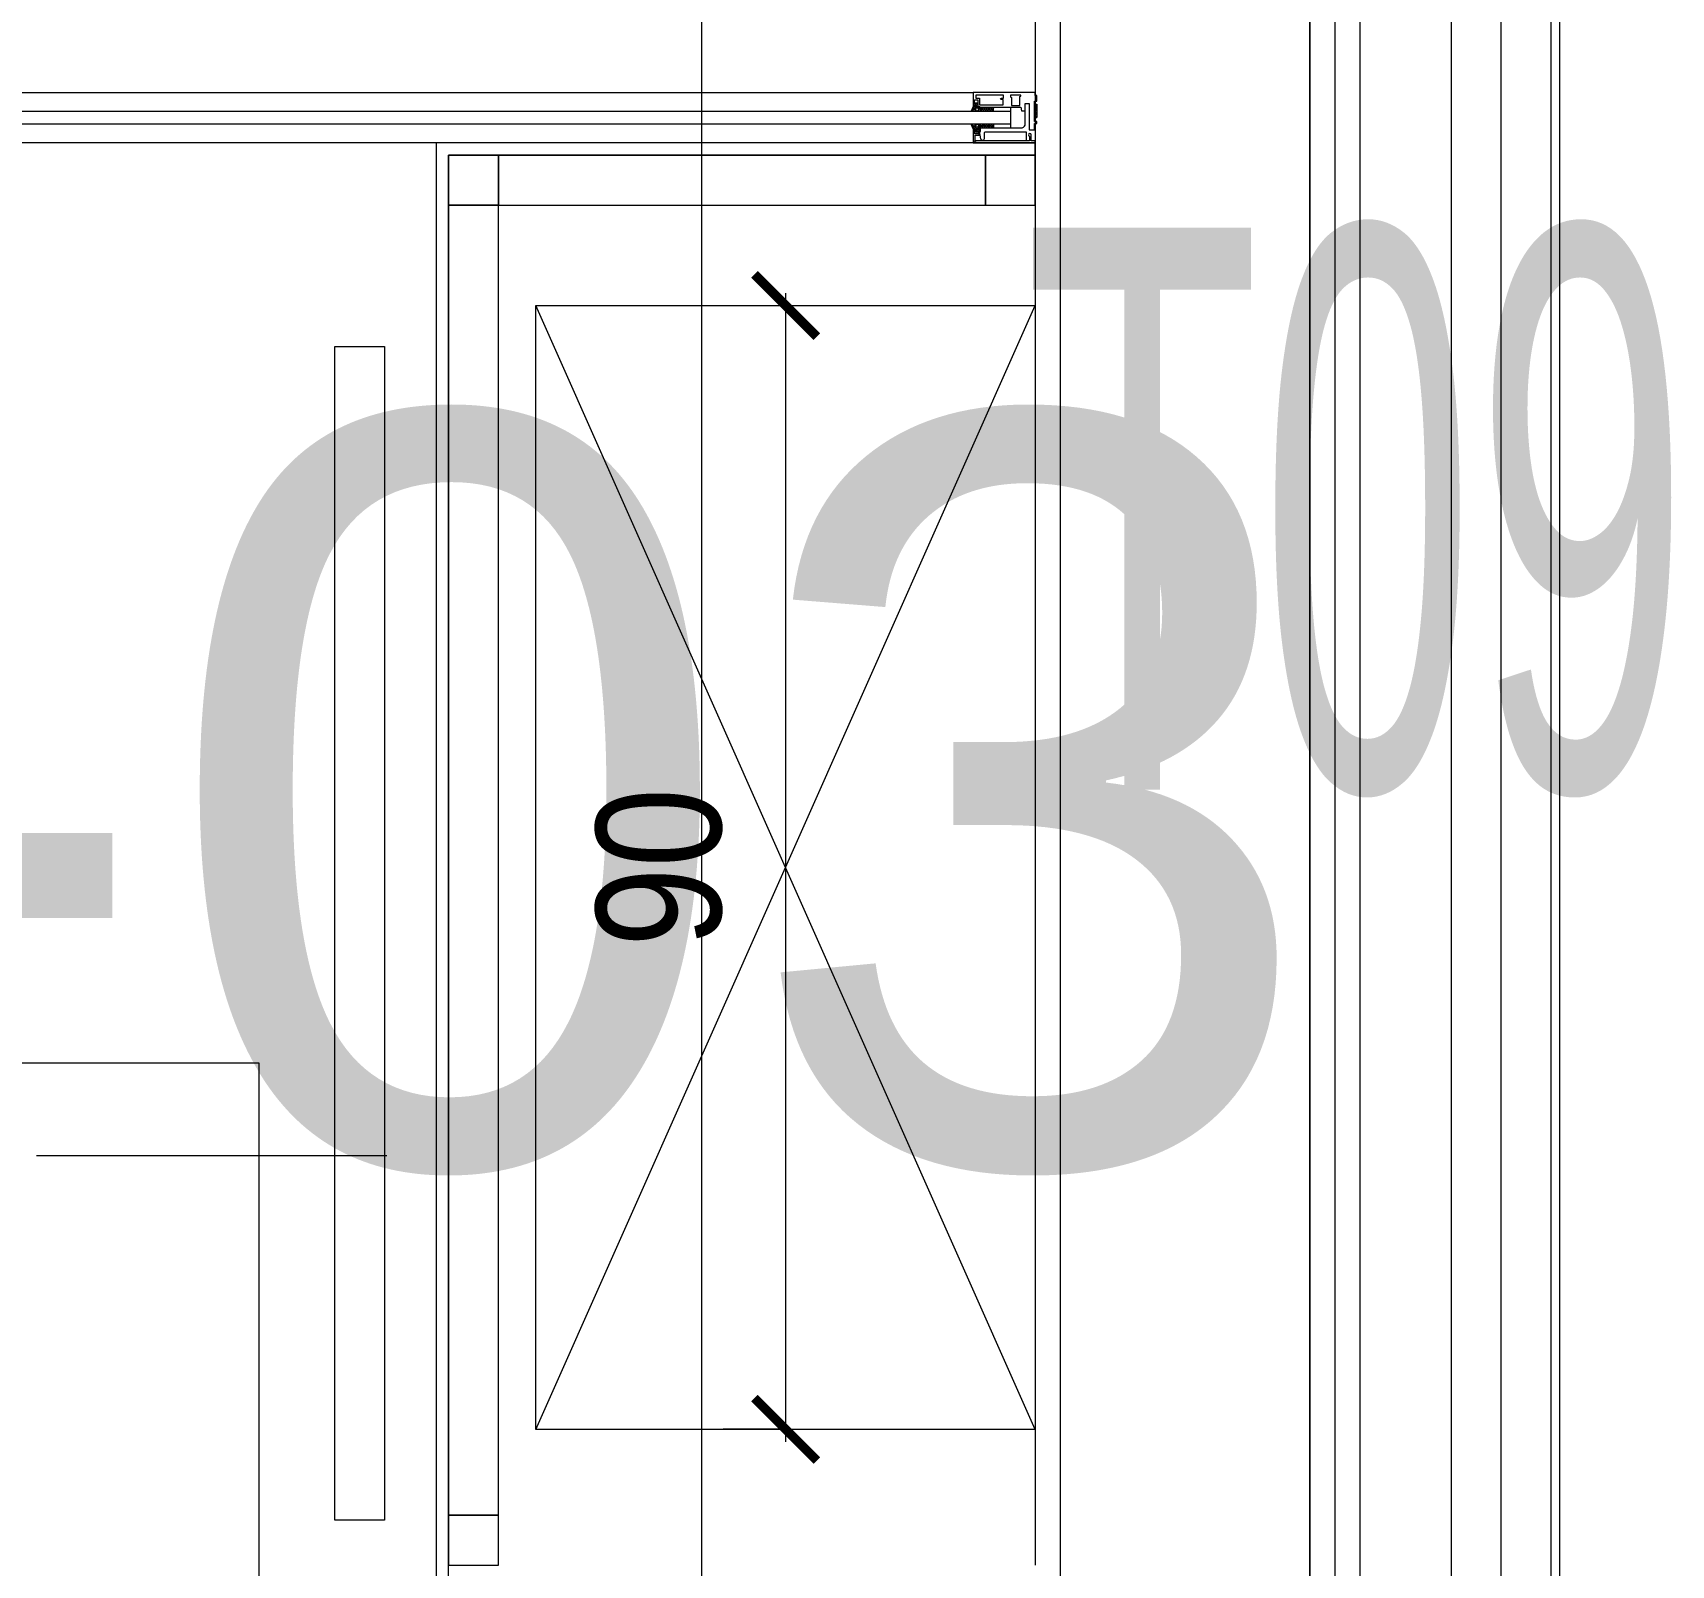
# Model space of a CAD drawing. Extents: x -9059 to 11889, y 0 to 6614.
# Drawn here: x 3822.2 to 3953.5, y 2978.7 to 3101.5 of the extents above; entities that cross this region are included whole.
import ezdxf
from ezdxf.enums import TextEntityAlignment as Align

# ---------------------------------------------------------------- set-up
doc = ezdxf.new("R2010")
doc.units = 0
doc.header["$LTSCALE"] = 10
doc.header["$MEASUREMENT"] = 0
doc.layers.get('0').update_dxf_attribs({"color": 9, "lineweight": 9})
for name, color, linetype, lineweight in [('00', 9, 'Continuous', 9), ('05', 9, 'Continuous', 9), ('06D', 9, 'Continuous', 9), ('10', 9, 'Continuous', 9), ('11', 9, 'Continuous', 9), ('14', 9, 'Continuous', 9), ('15', 9, 'Continuous', 9), ('21_mahal200', 9, 'Continuous', 9), ('21_mahal200 @ 20', 9, 'Continuous', 9), ('33', 9, 'BATTING', 9), ('40A', 9, 'Continuous', 9)]:
    doc.layers.add(name, color=color, linetype=linetype, lineweight=lineweight)
doc.styles.add('Arial', font='arial.ttf', dxfattribs={"height": 2.5})
doc.styles.add('MuuM_TEXT-STANDART', font='ARIALN.TTF')
doc.linetypes.add('BATTING', pattern='A,0.0001,-0.1,[134,ltypeshp.shx,S=0.1,R=0,X=-0.1,Y=0],-0.2,[134,ltypeshp.shx,S=0.1,R=180,X=0.1,Y=0],-0.1', length=0.4001)
doc.dimstyles.new('MuuM_DIM50', dxfattribs={"dimscale": 5, "dimtxt": 2, "dimasz": 1, "dimexe": 1, "dimexo": 1, "dimgap": 1, "dimtad": 1, "dimdec": 1, "dimrnd": 1, "dimdsep": 46, "dimtxsty": 'MuuM_TEXT-STANDART', "dimblk": 'ARCHTICK', "dimcen": 0, "dimdle": 0.2, "dimclrd": 256, "dimclre": 256, "dimclrt": 256, "dimadec": 0, "dimazin": 0, "dimtfac": 5, "dimtdec": 1, "dimtix": 1, "dimtmove": 2, "dimatfit": 3, "dimldrblk": 'DOT', "dimfxl": 5, "dimfxlon": 1, "dimtolj": 1, "dimlwd": -1, "dimlwe": -1, "dimarcsym": 0})
pattern_1 = [(225, (-605.24723, -4790.04012), (-0.0883883476, 0.0883883476), []), (135, (-605.24723, -4790.04012), (0.0883883476, 0.0883883476), [])]

# ---------------------------------------------------------------- blocks, each defined once
blk = doc.blocks.new('0a_roomno2')
blk.add_lwpolyline([(30, -16), (0, -16), (0, 0), (30, 0)], close=True)
for points in [[(0, 0), (30, 0)], [(18, -5), (18, -16)]]:
    blk.add_lwpolyline(points)
at = {"layer": '40A'}
blk.add_lwpolyline([(0, 0), (30, 0)], dxfattribs=at)
at = {"style": 'Arial'}
blk.add_attdef('ODANO', (0, 1.505), '', height=3, dxfattribs=at)
blk.add_attdef('MEKANADI', text='', height=3, dxfattribs=at).set_placement((0.525, -4.75), align=Align.BOTTOM_LEFT)
at = {"style": 'MuuM_TEXT-STANDART', "width": 0.6}
for tag, p in [('YER01', (15, -7)), ('TAVAN01', (20.625, -7)), ('DUVAR01', (26.25, -7)), ('YER02', (15, -10.375)), ('TAVAN02', (20.625, -10.375)), ('DUVAR02', (26.25, -10.375)), ('YER03', (15, -13.75)), ('TAVAN03', (20.625, -13.75)), ('DUVAR03', (26.25, -13.75))]:
    blk.add_attdef(tag, text='', height=2.25, dxfattribs=at).set_placement(p, align=Align.MIDDLE_CENTER)
at = {"style": 'MuuM_TEXT-STANDART'}
blk.add_attdef('M2', text='', height=2.25, dxfattribs=at).set_placement((1.3231, -7.8046), align=Align.MIDDLE_LEFT)
at = {"style": 'MuuM_TEXT-STANDART', "width": 0.6}
blk.add_attdef('TEMIZTAVANYUKSEKLIGI', text='', height=2.25, dxfattribs=at).set_placement((2.7, -13.1619), align=Align.MIDDLE_LEFT)
blk = doc.blocks.new('*U876')
at = {"layer": '21_mahal200 @ 20', "xscale": 20, "yscale": 20, "zscale": 20}
blk.add_blockref('0a_roomno2', (3240.33, 3018.97), dxfattribs=at)
blk = doc.blocks.new('*U888')
at = {"layer": '21_mahal200 @ 20'}
ref = blk.add_blockref('0a_roomno2', (3515.8, 3265.85), dxfattribs=dict(at, xscale=20, yscale=20, zscale=20))
ref.add_attrib('TAVAN02', 'T09', dxfattribs={"layer": '0', "height": 45, "style": 'MuuM_TEXT-STANDART', "width": 0.6}).set_placement((3928.3, 3063.35), align=Align.MIDDLE_CENTER)
blk = doc.blocks.new('*U889')
at = {"layer": '21_mahal200 @ 20'}
ref = blk.add_blockref('0a_roomno2', (3473.81, 2975.69), dxfattribs=dict(at, xscale=20, yscale=20, zscale=20))
ref.add_attrib('ODANO', ' PRS-ZK-03', (3473.81, 3010.79), dxfattribs={"layer": '0', "height": 60, "style": 'Arial'})
blk = doc.blocks.new('VERRENN')
at = {"layer": '05'}
blk.add_lwpolyline([(4157.1, 3002.82), (4117.1, 3002.82), (4117.1, 3092.82), (4157.1, 3092.82)], close=True, dxfattribs=at)
for points in [[(4157.1, 3002.82), (4117.1, 3092.82)], [(4117.1, 3002.82), (4157.1, 3092.82)]]:
    blk.add_lwpolyline(points, dxfattribs=at)
blk = doc.blocks.new('_ArchTick')
at = {"color": 0, "linetype": 'ByBlock', "const_width": 0.15}
blk.add_lwpolyline([(-0.5, -0.5), (0.5, 0.5)], dxfattribs=at)
blk = doc.blocks.new('*D635')
at = {"transparency": 16777216}
for p, q in [((3882.54, 3080.61), (3882.54, 2988.61)), ((3882.54, 3079.61), (3887.54, 3079.61)), ((3882.54, 2989.61), (3877.54, 2989.61))]:
    blk.add_line(p, q, dxfattribs=at)
at = {"transparency": 16777216, "xscale": 5, "yscale": 5, "zscale": 5}
for p, rotation in [((3882.54, 3079.61), 90), ((3882.54, 2989.61), 270)]:
    blk.add_blockref('_ArchTick', p, dxfattribs=dict(at, rotation=rotation))
at = {"transparency": 16777216, "insert": (3872.43, 3034.61), "char_height": 10, "attachment_point": 5, "rotation": 90, "style": 'MuuM_TEXT-STANDART'}
blk.add_mtext('\\A1;90', dxfattribs=at)
blk = doc.blocks.new('_Dot')
at = {"color": 0, "linetype": 'ByBlock', "lineweight": -2}
blk.add_line((-0.5, 0), (-1, 0), dxfattribs=at)
at = {"color": 0, "linetype": 'ByBlock', "const_width": 0.5}
blk.add_lwpolyline([(-0.25, 0, 1), (0.25, 0, 1)], format="xyb", close=True, dxfattribs=at)
blk = doc.blocks.new('DOT')
at = {"color": 0, "linetype": 'ByBlock'}
blk.add_line((-0.5, 0), (-1, 0), dxfattribs=at)
at = {"color": 0, "linetype": 'ByBlock', "const_width": 0.5}
blk.add_lwpolyline([(-0.25, 0, 1), (0.25, 0, 1)], format="xyb", close=True, dxfattribs=at)

msp = doc.modelspace()

# ---------------------------------------------------------------- hatches: boundary and pattern name
at = {"layer": '10'}
h = msp.add_hatch(dxfattribs=at)
h.set_pattern_fill('NET', color=256, angle=315, style=0)
h.set_pattern_definition(pattern_1)
h.paths.add_polyline_path([(3898.02, 3095.54), (3897.97, 3095.54), (3897.93, 3095.64), (3897.93, 3095.69), (3897.95, 3095.69), (3897.95, 3095.82), (3897.66, 3095.82), (3897.66, 3095.69), (3897.7, 3095.69), (3897.65, 3095.54), (3897.57, 3095.55), (3897.4, 3095.18), (3897.5, 3095.18), (3897.5, 3095.22), (3897.67, 3095.41, 0.2599), (3897.74, 3095.18), (3897.99, 3095.18, 0.382682)])
h.paths.add_polyline_path([(3897.78, 3095.42), (3897.97, 3095.42, -2.16717)], flags=16)
h = msp.add_hatch(dxfattribs=at)
h.set_pattern_fill('NET', color=256, angle=315, style=0)
h.set_pattern_definition([(225, (-608.97442, -4798.25925), (-0.0883883476, 0.0883883476), []), (135, (-608.97442, -4798.25925), (0.0883883476, 0.0883883476), [])])
h.paths.add_polyline_path([(3899.2, 3095.49), (3899.2, 3095.18), (3898.16, 3095.18), (3898.16, 3095.49)])
h = msp.add_hatch(dxfattribs=at)
h.set_pattern_fill('NET', color=256, angle=315, style=0)
h.set_pattern_definition([(225, (-630.02682, -4795.8032), (-0.0883883476, 0.0883883476), []), (135, (-630.02682, -4795.8032), (0.0883883476, 0.0883883476), [])])
h.paths.add_polyline_path([(3902.65, 3095.74), (3902.65, 3094.67), (3902.47, 3094.67), (3902.47, 3095.74)])
h = msp.add_hatch(dxfattribs=at)
h.set_pattern_fill('NET', color=256, angle=315, style=0)
h.set_pattern_definition(pattern_1)
h.paths.add_polyline_path([(3898.02, 3093.77), (3897.97, 3093.77), (3897.93, 3093.67), (3897.93, 3093.62), (3897.95, 3093.62), (3897.95, 3093.49), (3897.66, 3093.49), (3897.66, 3093.62), (3897.7, 3093.62), (3897.65, 3093.77), (3897.57, 3093.76), (3897.4, 3094.14), (3897.5, 3094.14), (3897.5, 3094.09), (3897.67, 3093.9, -0.2599), (3897.74, 3094.14), (3897.99, 3094.14, -0.382682)])
h.paths.add_polyline_path([(3897.78, 3093.9), (3897.97, 3093.9, 2.16717)], flags=16)
h = msp.add_hatch(dxfattribs=at)
h.set_pattern_fill('NET', color=256, angle=315, style=0)
h.set_pattern_definition([(225, (-608.97442, -4791.7501), (-0.0883883476, 0.0883883476), []), (135, (-608.97442, -4791.7501), (0.0883883476, 0.0883883476), [])])
h.paths.add_polyline_path([(3899.2, 3094.14), (3899.2, 3093.84), (3898.16, 3093.84), (3898.16, 3094.14)])

# ---------------------------------------------------------------- linework, layer by layer
msp.add_lwpolyline([(3822.54, 3011.54), (3850.6, 3011.54)])
at = {"layer": '00'}
msp.add_lwpolyline([(3924.54, 2976.73), (3924.54, 2976.73), (3924.54, 3160.73), (3904.54, 3160.73), (3904.54, 2976.73), (3904.54, 2976.73)], dxfattribs=at)
at = {"layer": '05', "color": 1}
msp.add_lwpolyline([(3846.42, 2982.33), (3846.42, 3076.33), (3850.42, 3076.33), (3850.42, 2982.33), (3846.42, 2982.33)], dxfattribs=at)
at = {"layer": '06D'}
for p, q in [((3897.57, 3096.65), (3408.54, 3096.65)), ((3897.57, 3092.65), (3408.54, 3092.65))]:
    msp.add_line(p, q, dxfattribs=at)
for points in [[(3928.54, 3160.73), (3928.54, 2916.73)], [(3924.54, 3158.94), (3924.54, 2916.73)], [(3935.84, 3156.33), (3935.84, 2916.73)], [(3939.84, 3156.33), (3939.84, 2916.73)]]:
    msp.add_lwpolyline(points, dxfattribs=at)
at = {"layer": '10'}
for points in [[(3943.84, 3155.73), (3943.84, 2921.73)], [(3944.54, 3155.73), (3944.54, 2921.73)], [(3899.82, 3096.22), (3899.98, 3096.22), (3899.98, 3096.46), (3897.77, 3096.46), (3897.77, 3096.23), (3898.07, 3096.23), (3898.07, 3095.69), (3899.97, 3095.69)], [(3897.56, 3095.54), (3897.4, 3095.18)], [(3897.67, 3095.41), (3897.5, 3095.22), (3897.5, 3095.18)], [(3897.93, 3095.82), (3897.66, 3095.82)], [(3898.16, 3095.49), (3898.16, 3095.49), (3898.16, 3095.16)], [(3899.2, 3095.16), (3899.2, 3095.49)], [(3900.56, 3095.49), (3900.56, 3093.84)], [(3902.47, 3095.74), (3902.65, 3095.74), (3902.65, 3094.67)], [(3897.57, 3093.76), (3897.4, 3094.14)], [(3897.67, 3093.9), (3897.5, 3094.09), (3897.5, 3094.14)], [(3897.72, 3092.81), (3897.72, 3093.25), (3898.04, 3093.25), (3898.04, 3093.55), (3898.12, 3093.55), (3898.02, 3093.77), (3897.97, 3093.77), (3897.93, 3093.66), (3897.93, 3093.61), (3897.95, 3093.61), (3897.95, 3093.36), (3897.66, 3093.36), (3897.66, 3093.61), (3897.7, 3093.61), (3897.65, 3093.76), (3897.57, 3093.76), (3897.57, 3092.65), (3902.54, 3092.65)], [(3897.95, 3093.49), (3897.66, 3093.49)], [(3898.12, 3093.55), (3898.16, 3093.55), (3898.16, 3094.16)], [(3899.2, 3094.16), (3899.2, 3093.84)], [(3902.47, 3094.67), (3902.65, 3094.67)]]:
    msp.add_lwpolyline(points, dxfattribs=at)
for points in [[(3902.47, 3093.68), (3902.47, 3094.2), (3902.65, 3094.2), (3902.65, 3094.34), (3902.47, 3094.34), (3902.47, 3095.99), (3902.65, 3095.99), (3902.65, 3096.42), (3902.52, 3096.42), (3902.52, 3096.66), (3897.56, 3096.66), (3897.56, 3095.54), (3897.66, 3095.54), (3897.71, 3095.72), (3897.66, 3095.72), (3897.66, 3096.09), (3897.93, 3096.09), (3897.93, 3095.54), (3898.09, 3095.54), (3898.12, 3095.49), (3901.37, 3095.49), (3901.44, 3095.2), (3901.74, 3095.2), (3901.74, 3095.8), (3902.06, 3095.8), (3902.06, 3093.68)], [(3900.62, 3095.64), (3901.3, 3095.64), (3901.3, 3096.34), (3901.37, 3096.38), (3901.37, 3096.46), (3900.56, 3096.46), (3900.56, 3096.32), (3900.62, 3096.26)], [(3855.54, 3091.65), (3855.54, 3087.65), (3859.54, 3087.65), (3859.54, 3091.65)], [(3859.54, 3087.65), (3898.54, 3087.65), (3898.54, 3091.65), (3859.54, 3091.65)], [(3898.54, 3091.65), (3898.54, 3087.65), (3902.54, 3087.65), (3902.54, 3091.65)], [(3859.54, 3087.65), (3855.54, 3087.65), (3855.54, 2982.73), (3859.54, 2982.73)], [(3855.54, 2982.73), (3855.54, 2978.73), (3859.54, 2978.73), (3859.54, 2982.73)]]:
    msp.add_lwpolyline(points, close=True, dxfattribs=at)
for points in [[(3899.97, 3095.69), (3899.97, 3096.1), (3899.82, 3096.1, -1), (3899.82, 3096.22, 1)], [(3897.97, 3095.42), (3897.78, 3095.42, 1)], [(3898.16, 3093.84), (3901.41, 3093.84, 0.414214), (3901.74, 3094.17), (3901.74, 3095.2)], [(3897.97, 3093.9), (3897.78, 3093.9, -1)], [(3898.04, 3093.55), (3898.16, 3092.97, 0.833203), (3898.47, 3092.98, 0.447088)], [(3898.47, 3092.98), (3898.47, 3093.43, -0.414214), (3898.57, 3093.53), (3901.82, 3093.53), (3901.82, 3092.8)], [(3902.07, 3093.16), (3902.07, 3092.8), (3897.76, 3092.8), (3897.76, 3092.77, -0.561743), (3897.68, 3092.76, -0.595966), (3897.72, 3092.81, 2.204878)], [(3902.54, 3092.66), (3902.54, 3092.8), (3902.2, 3092.8), (3902.2, 3093.28, 1), (3901.99, 3093.28)], [(3901.99, 3093.28, 0.305404), (3902.07, 3093.16, 5.773092)]]:
    msp.add_lwpolyline(points, format="xyb", dxfattribs=at)
for centre, radius, start, end in [((3897.92, 3095.36), 0.253, 168.6676, 234.1258), ((3897.88, 3095.33), 0.125, 139.5402, 40.4598), ((3897.81, 3095.38), 0.273, 305.9738, 36.4289), ((3897.92, 3093.95), 0.253, 125.8742, 191.3324), ((3897.88, 3093.98), 0.125, 319.5402, 220.4598), ((3897.81, 3093.93), 0.273, 323.5711, 54.0262)]:
    msp.add_arc(centre, radius, start, end, dxfattribs=at)
at = {"layer": '11'}
msp.add_lwpolyline([(3902.54, 3091.65), (3902.54, 3092.65), (3854.54, 3092.65), (3854.54, 2914.73), (3862.54, 2914.73), (3862.54, 2915.73), (3855.54, 2915.73), (3855.54, 3091.65), (3902.54, 3091.65)], dxfattribs=at)
at = {"layer": '14'}
msp.add_lwpolyline([(3902.54, 3162.73), (3902.54, 2978.73)], dxfattribs=at)
msp.add_lwpolyline([(3902.54, 3162.73), (3902.54, 2978.73)], dxfattribs=at)
at = {"layer": '15'}
for p, q in [((3900.56, 3095.16), (3407.03, 3095.16)), ((3407.03, 3094.16), (3900.56, 3094.16))]:
    msp.add_line(p, q, dxfattribs=at)
at = {"layer": '33', "ltscale": 0.2, "flags": 128}
msp.add_lwpolyline([(3926.54, 3160.73), (3926.54, 2916.73)], dxfattribs=at)

# ---------------------------------------------------------------- block references
at = {"color": 3}
msp.add_blockref('VERRENN', (-254.57, -13.22), dxfattribs=at)
at = {"layer": '21_mahal200', "color": 6}
for name in ['*U888', '*U876', '*U889']:
    msp.add_blockref(name, (0, 0), dxfattribs=at)

# ---------------------------------------------------------------- dimensions: what is measured, and where the dimension line sits
at = {"color": 3}
dim = msp.add_linear_dim(base=(3882.54, 2989.61), p1=(3882.54, 3079.61), p2=(3882.54, 2989.61), angle=90, dimstyle='MuuM_DIM50', override={"dimldrblk": 'DOT', "dimfxl": 3}, dxfattribs=at)
dim.commit()
dim.dimension.update_dxf_attribs({"geometry": '*D635', "text_midpoint": (3872.43, 3034.61)})

doc.saveas('drawing.dxf')
